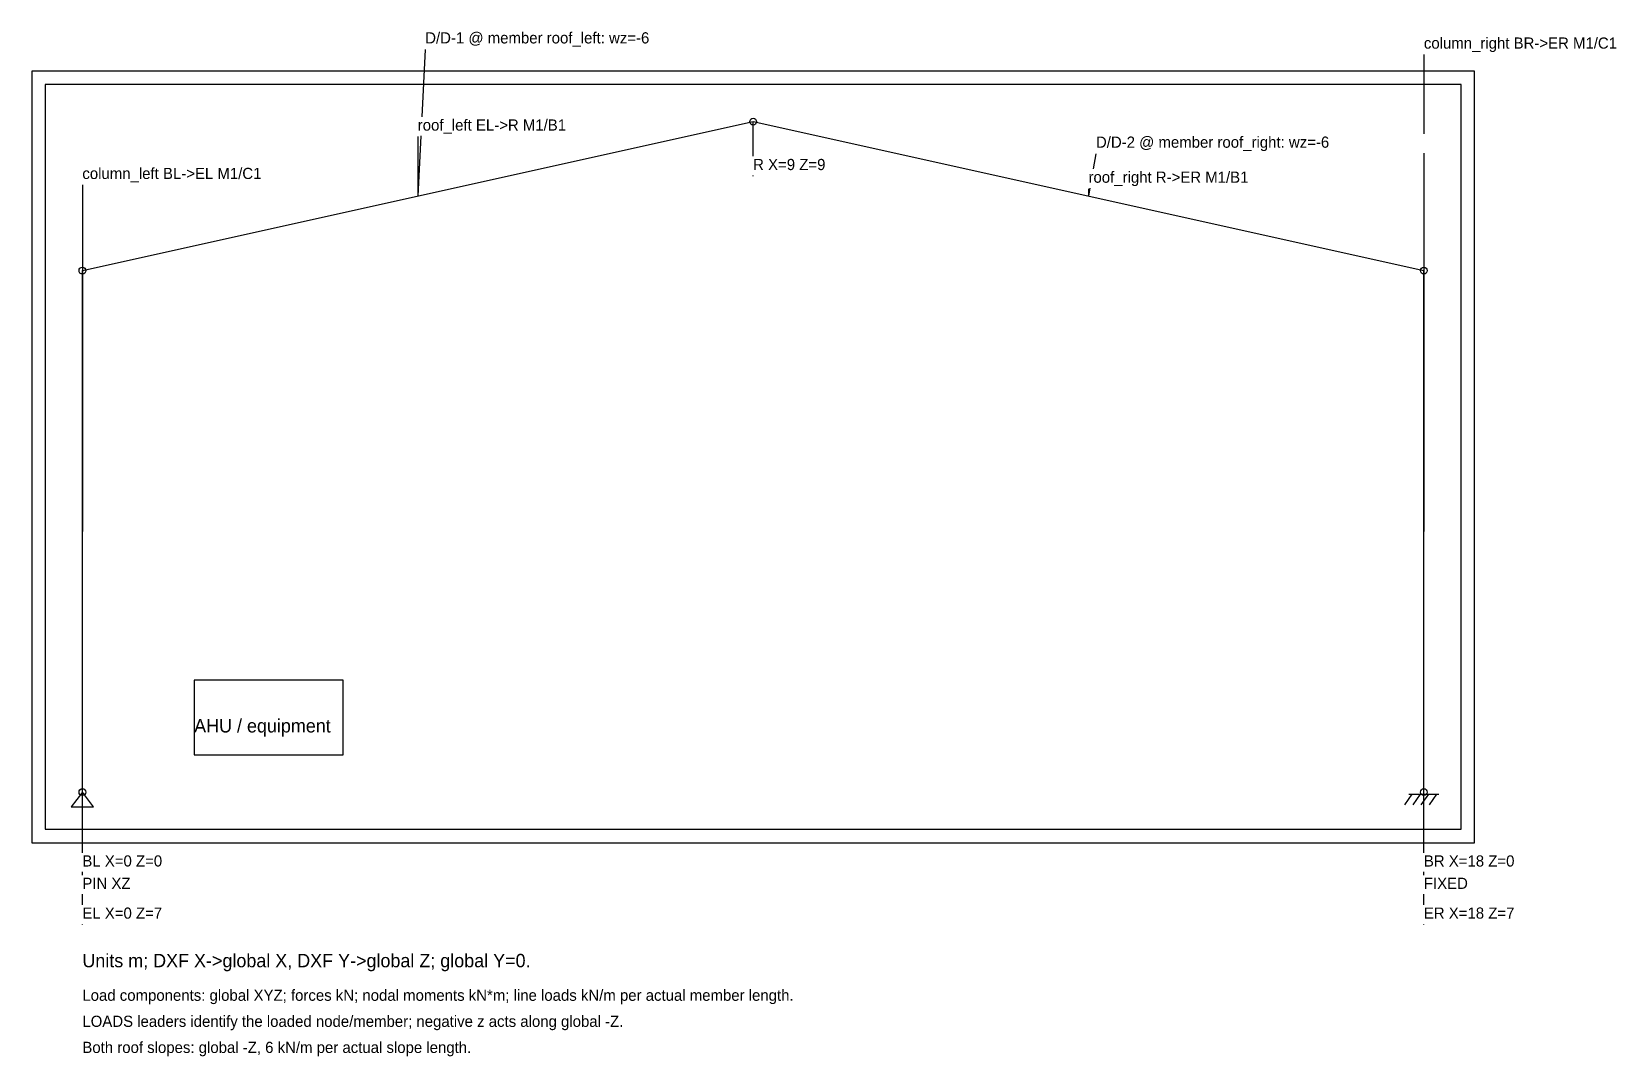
# Model space of a CAD drawing. Header units: metres. Extents: x -0.7 to 20.6, y -3.5 to 10.2.
import ezdxf

# ---------------------------------------------------------------- set-up
doc = ezdxf.new("R2010")
doc.units = ezdxf.units.M
for name, color, linetype in [('A_EQUIPMENT', 9, 'CONTINUOUS'), ('A_WALL', 8, 'CONTINUOUS'), ('DIMENSIONS', 4, 'CONTINUOUS'), ('LOADS', 1, 'CONTINUOUS'), ('STRUCTURE', 7, 'CONTINUOUS'), ('SUPPORTS', 3, 'CONTINUOUS')]:
    doc.layers.add(name, color=color, linetype=linetype)

msp = doc.modelspace()

# ---------------------------------------------------------------- linework, layer by layer
at = {"layer": 'A_EQUIPMENT'}
for p, q in [((3.5, 1.5), (1.5, 1.5)), ((1.5, 1.5), (1.5, 0.5)), ((3.5, 0.5), (3.5, 1.5)), ((1.5, 0.5), (3.5, 0.5))]:
    msp.add_line(p, q, dxfattribs=at)
at = {"layer": 'A_WALL'}
for p, q in [((18.68, 9.68), (-0.68, 9.68)), ((-0.68, 9.68), (-0.68, -0.68)), ((18.68, -0.68), (18.68, 9.68)), ((18.5, 9.5), (-0.5, 9.5)), ((-0.5, 9.5), (-0.5, -0.5)), ((18.5, -0.5), (18.5, 9.5)), ((-0.5, -0.5), (18.5, -0.5)), ((-0.68, -0.68), (18.68, -0.68))]:
    msp.add_line(p, q, dxfattribs=at)
at = {"layer": 'DIMENSIONS'}
for p, q in [((18, 9.9), (18, 8.835)), ((9, 8.535), (9, 9)), ((4.5, 8.8), (4.5, 8)), ((18, 8.5775), (18, 3.5)), ((0, 8.15), (0, 3.5)), ((9, 8.27), (9, 8.2775)), ((13.5, 8.1), (13.5, 8)), ((0, -0.815), (0, 7)), ((18, -0.815), (18, 7)), ((0, -0.815), (0, 0)), ((18, -0.815), (18, 0)), ((0, -1.08), (0, -1.0725)), ((0, -1.115), (0, -1.0725)), ((18, -1.08), (18, -1.0725)), ((18, -1.115), (18, -1.0725)), ((0, -1.515), (0, -1.3725)), ((18, -1.515), (18, -1.3725)), ((0, -1.78), (0, -1.7725)), ((18, -1.78), (18, -1.7725))]:
    msp.add_line(p, q, dxfattribs=at)
at = {"layer": 'LOADS'}
for p, q in [((4.6, 9.97), (4.5541, 9.065)), ((4.541, 8.8075), (4.5, 8)), ((13.6, 8.57), (13.564, 8.365)), ((13.5189, 8.1075), (13.5, 8))]:
    msp.add_line(p, q, dxfattribs=at)
at = {"layer": 'STRUCTURE'}
for p, q in [((0, 7), (9, 9)), ((9, 9), (18, 7)), ((0, 0), (0, 7)), ((18, 0), (18, 7))]:
    msp.add_line(p, q, dxfattribs=at)
for centre in [(9, 9), (0, 7), (18, 7), (0, 0), (18, 0)]:
    msp.add_circle(centre, 0.045, dxfattribs=at)
at = {"layer": 'SUPPORTS'}
for p, q in [((0, 0), (-0.15, -0.2)), ((0.15, -0.2), (0, 0)), ((0, -0.815), (0, 0)), ((18, -0.815), (18, 0)), ((-0.15, -0.2), (0.15, -0.2)), ((17.84, -0.03), (17.74, -0.17)), ((17.8, -0.03), (18.2, -0.03)), ((17.95, -0.03), (17.85, -0.17)), ((18.06, -0.03), (17.96, -0.17)), ((18.17, -0.03), (18.07, -0.17)), ((0, -1.115), (0, -1.0725)), ((18, -1.115), (18, -1.0725)), ((0, -1.38), (0, -1.3725)), ((18, -1.38), (18, -1.3725))]:
    msp.add_line(p, q, dxfattribs=at)

# ---------------------------------------------------------------- texts
at = {"layer": 'A_EQUIPMENT'}
msp.add_text('AHU / equipment', height=0.18, dxfattribs=at).set_placement((1.5, 0.8))
at = {"layer": 'DIMENSIONS'}
for s, height, p in [('column_right BR->ER M1/C1', 0.15, (18, 9.98)), ('roof_left EL->R M1/B1', 0.15, (4.5, 8.88)), ('column_left BL->EL M1/C1', 0.15, (0, 8.23)), ('R X=9 Z=9', 0.15, (9, 8.35)), ('roof_right R->ER M1/B1', 0.15, (13.5, 8.18)), ('BL X=0 Z=0', 0.15, (0, -1)), ('BR X=18 Z=0', 0.15, (18, -1)), ('EL X=0 Z=7', 0.15, (0, -1.7)), ('ER X=18 Z=7', 0.15, (18, -1.7)), ('Units m; DXF X->global X, DXF Y->global Z; global Y=0.', 0.18, (0, -2.3525))]:
    msp.add_text(s, height=height, dxfattribs=at).set_placement(p)
at = {"layer": 'LOADS'}
for s, p in [('D/D-1 @ member roof_left: wz=-6', (4.6, 10.05)), ('D/D-2 @ member roof_right: wz=-6', (13.6, 8.65)), ('Load components: global XYZ; forces kN; nodal moments kN*m; line loads kN/m per actual member length.', (0, -2.8025)), ('LOADS leaders identify the loaded node/member; negative z acts along global -Z.', (0, -3.1525)), ('Both roof slopes: global -Z, 6 kN/m per actual slope length.', (0, -3.5025))]:
    msp.add_text(s, height=0.15, dxfattribs=at).set_placement(p)
at = {"layer": 'SUPPORTS'}
for s, p in [('PIN XZ', (0, -1.3)), ('FIXED', (18, -1.3))]:
    msp.add_text(s, height=0.15, dxfattribs=at).set_placement(p)

doc.saveas('drawing.dxf')
